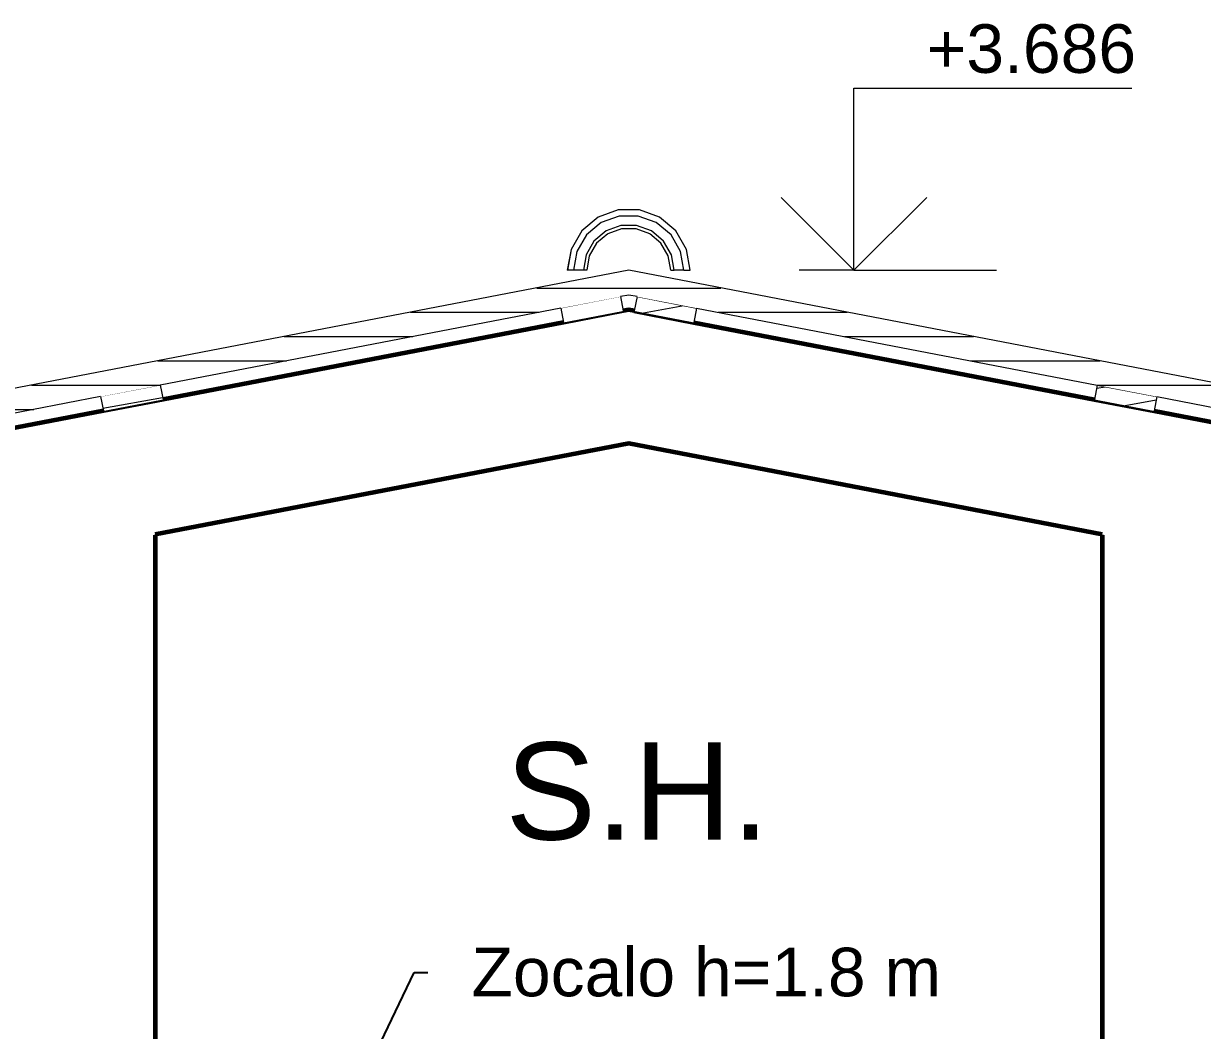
# Model space of a CAD drawing. Header units: metres. Extents: x -41 to 412, y -15 to 25.
# Drawn here: x 272.166 to 274.593, y -12.499 to -10.426 of the extents above; entities that cross this region are included whole.
import ezdxf

# ---------------------------------------------------------------- set-up
doc = ezdxf.new("R2010")
doc.units = ezdxf.units.M
doc.header["$MEASUREMENT"] = 0
doc.set_wipeout_variables(frame=1)
doc.linetypes.add('Wipeout_Contour', pattern=[1, 0, -1])
for name, color, linetype in [('Annotation - Label', 7, 'Continuous'), ('Dimensioning - General', 7, 'Continuous'), ('Interior - Furniture', 7, 'Continuous'), ('Shell - Roof', 7, 'Continuous'), ('Structural - Bearing', 7, 'Continuous')]:
    doc.layers.add(name, color=color, linetype=linetype)
doc.styles.add('GENERATED_STYLE_2', font='arial.ttf')
doc.dimstyles.new('GENERATED_STYLE__6', dxfattribs={"dimtxt": 0.18, "dimasz": 0.1368, "dimexe": 0.18, "dimexo": 0.0625, "dimgap": 0.09, "dimtad": 0, "dimtih": 1, "dimtoh": 1, "dimdec": 4, "dimzin": 0, "dimdsep": 46, "dimcen": 0.09, "dimadec": 0, "dimazin": 0, "dimtfac": 1, "dimtdec": 4, "dimtmove": 0, "dimatfit": 3, "dimldrblk": 'ARROWHEAD_11', "dimfxl": 1, "dimtolj": 1, "dimtzin": 0, "dimarcsym": 0})
pattern_1 = [(10, (288.27439, -14.62055), (-0.00781417, 0.04431635), [])]

# ---------------------------------------------------------------- blocks, each defined once
blk = doc.blocks.new('ARROWHEAD_11')
at = {"color": 0, "linetype": 'Continuous', "lineweight": 0}
blk.add_line((0, 0), (-1, 0), dxfattribs=at)
at = {"color": 0, "linetype": 'Continuous', "lineweight": 0, "const_width": 0.25, "flags": 128}
blk.add_lwpolyline([(-0.125, 0, 1), (0.125, 0, 1)], format="xyb", close=True, dxfattribs=at)

msp = doc.modelspace()

# ---------------------------------------------------------------- linework, layer by layer
at = {"layer": 'Dimensioning - General', "color": 7, "linetype": 'Continuous', "lineweight": 13}
msp.add_line((273.8755, -10.5591), (274.4479, -10.5591), dxfattribs=at)

# ---------------------------------------------------------------- texts
at = {"layer": 'Dimensioning - General', "color": 5, "lineweight": 25, "insert": (274.0255, -10.5291), "char_height": 0.1, "attachment_point": 7, "style": 'GENERATED_STYLE_2'}
msp.add_mtext('\\A1;+3.686', dxfattribs=at)

# ---------------------------------------------------------------- wipeouts: each hides what was drawn before it
at = {"color": 254, "linetype": 'Wipeout_Contour', "lineweight": 0, "ltscale": 3011.698942}
msp.add_wipeout([(272.437, -11.478), (272.437, -12.8206), (273.337, -12.8206), (273.337, -13.4206), (274.387, -13.4206), (274.387, -13.0406), (273.482, -13.0406), (273.482, -12.5406), (274.387, -12.5406), (274.387, -11.478), (273.412, -11.2906)], dxfattribs=at).dxf.layer = 'Structural - Bearing'

# ---------------------------------------------------------------- next in the draw order: wipeouts: each hides what was drawn before it
at = {"color": 254, "linetype": 'Wipeout_Contour', "lineweight": 0, "ltscale": 1362.757456}
msp.add_wipeout([(272.137, -11.5357), (272.137, -14.6206), (272.437, -14.6206), (272.437, -14.3106), (272.437, -11.478)], dxfattribs=at).dxf.layer = 'Structural - Bearing'
at = {"color": 254, "linetype": 'Wipeout_Contour', "lineweight": 0, "ltscale": 1374.692754}
msp.add_wipeout([(274.387, -14.3106), (274.387, -14.6206), (274.687, -14.6206), (274.687, -11.5357), (274.387, -11.478)], dxfattribs=at).dxf.layer = 'Structural - Bearing'

# ---------------------------------------------------------------- next in the draw order: linework, layer by layer
at = {"layer": 'Structural - Bearing', "color": 7, "linetype": 'Continuous', "lineweight": 60}
for p, q in [((272.437, -11.478), (272.437, -13.4206)), ((274.387, -11.478), (274.387, -13.4206))]:
    msp.add_line(p, q, dxfattribs=at)

# ---------------------------------------------------------------- next in the draw order: wipeouts: each hides what was drawn before it
at = {"color": 254, "linetype": 'Wipeout_Contour', "lineweight": 0, "ltscale": 1642.06352}
msp.add_wipeout([(273.412, -11.0156), (267.592, -12.1345), (267.592, -12.4094), (273.412, -11.2906), (279.232, -12.4094), (279.232, -12.1345)], dxfattribs=at).dxf.layer = 'Shell - Roof'

# ---------------------------------------------------------------- next in the draw order: linework, layer by layer
at = {"layer": 'Shell - Roof', "color": 7, "linetype": 'Continuous', "lineweight": 60}
for p, q in [((273.4006, -11.0178), (273.2779, -11.0414)), ((273.4233, -11.0178), (273.5461, -11.0414)), ((273.2779, -11.0414), (272.453, -11.2)), ((273.5461, -11.0414), (274.371, -11.2)), ((272.453, -11.2), (272.3302, -11.2236)), ((274.371, -11.2), (274.4937, -11.2236)), ((272.3302, -11.2236), (271.5053, -11.3821)), ((274.4937, -11.2236), (275.3186, -11.3821))]:
    msp.add_line(p, q, dxfattribs=at)
at = {"layer": 'Shell - Roof', "color": 7, "linetype": 'Continuous', "lineweight": 60, "flags": 128}
for points in [[(273.4233, -11.0178), (273.412, -11.0156), (273.4006, -11.0178)], [(274.387, -11.478), (273.412, -11.2906), (272.437, -11.478)]]:
    msp.add_lwpolyline(points, dxfattribs=at)

# ---------------------------------------------------------------- next in the draw order: texts
at = {"layer": 'Annotation - Label', "color": 5, "linetype": 'Continuous', "lineweight": 25, "insert": (273.0882, -12.3791), "char_height": 0.1, "attachment_point": 4, "style": 'GENERATED_STYLE_2'}
msp.add_mtext('\\A1;Zocalo h=1.8 m', dxfattribs=at)

# ---------------------------------------------------------------- next in the draw order: leaders
at = {"layer": 'Annotation - Label', "color": 151, "linetype": 'Continuous', "lineweight": 20, "true_color": 0x80c2ff, "annotation_type": 0, "has_hookline": 1, "hookline_direction": 0, "text_width": 0.955}
msp.add_leader([(272.6976, -12.9465), (272.9704, -12.3791), (272.9982, -12.3791)], dimstyle='GENERATED_STYLE__6', dxfattribs=at)

# ---------------------------------------------------------------- next in the draw order: wipeouts: each hides what was drawn before it
at = {"color": 254, "linetype": 'Wipeout_Contour', "lineweight": 0, "ltscale": 1094.233942}
msp.add_wipeout([(273.2779, -11.0414), (273.4006, -11.0178), (273.395, -10.9883), (273.2722, -11.0119)], dxfattribs=at).dxf.layer = 'Interior - Furniture'
at = {"color": 254, "linetype": 'Wipeout_Contour', "lineweight": 0, "ltscale": 1094.838123}
msp.add_wipeout([(273.5461, -11.0414), (273.5518, -11.0119), (273.429, -10.9883), (273.4233, -11.0178)], dxfattribs=at).dxf.layer = 'Interior - Furniture'
at = {"color": 254, "linetype": 'Wipeout_Contour', "lineweight": 0, "ltscale": 1090.476125}
msp.add_wipeout([(272.3302, -11.2236), (272.453, -11.2), (272.4473, -11.1705), (272.3246, -11.1941)], dxfattribs=at).dxf.layer = 'Interior - Furniture'
at = {"color": 254, "linetype": 'Wipeout_Contour', "lineweight": 0, "ltscale": 1098.655117}
msp.add_wipeout([(274.4937, -11.2236), (274.4994, -11.1941), (274.3767, -11.1705), (274.371, -11.2)], dxfattribs=at).dxf.layer = 'Interior - Furniture'

# ---------------------------------------------------------------- next in the draw order: hatches: boundary and pattern name
at = {"layer": 'Interior - Furniture', "linetype": 'Continuous', "lineweight": 13, "true_color": 0xbf927d}
h = msp.add_hatch(dxfattribs=at)
h.set_pattern_fill('WOOD_0001', color=33, style=0, pattern_type=2)
h.set_pattern_definition(pattern_1)
h.paths.add_polyline_path([(273.2779, -11.0414), (273.4006, -11.0178), (273.395, -10.9883), (273.2722, -11.0119)])
h = msp.add_hatch(dxfattribs=at)
h.set_pattern_fill('WOOD_0001', color=33, style=0, pattern_type=2)
h.set_pattern_definition(pattern_1)
h.paths.add_polyline_path([(273.5461, -11.0414), (273.5518, -11.0119), (273.429, -10.9883), (273.4233, -11.0178)])
h = msp.add_hatch(dxfattribs=at)
h.set_pattern_fill('WOOD_0001', color=33, style=0, pattern_type=2)
h.set_pattern_definition(pattern_1)
h.paths.add_polyline_path([(272.3302, -11.2236), (272.453, -11.2), (272.4473, -11.1705), (272.3246, -11.1941)])
h = msp.add_hatch(dxfattribs=at)
h.set_pattern_fill('WOOD_0001', color=33, style=0, pattern_type=2)
h.set_pattern_definition(pattern_1)
h.paths.add_polyline_path([(274.4937, -11.2236), (274.4994, -11.1941), (274.3767, -11.1705), (274.371, -11.2)])

# ---------------------------------------------------------------- next in the draw order: linework, layer by layer
at = {"layer": 'Interior - Furniture', "color": 104, "linetype": 'Continuous', "lineweight": 20, "true_color": 0x029e21}
for p, q in [((273.395, -10.9883), (273.2722, -11.0119)), ((273.395, -10.9883), (273.4006, -11.0178)), ((273.429, -10.9883), (273.4233, -11.0178)), ((273.429, -10.9883), (273.5518, -11.0119)), ((273.2722, -11.0119), (273.2779, -11.0414)), ((273.5518, -11.0119), (273.5461, -11.0414)), ((272.4473, -11.1705), (272.3246, -11.1941)), ((272.4473, -11.1705), (272.453, -11.2)), ((274.3767, -11.1705), (274.371, -11.2)), ((274.3767, -11.1705), (274.4994, -11.1941)), ((272.3246, -11.1941), (272.3302, -11.2236)), ((274.4994, -11.1941), (274.4937, -11.2236))]:
    msp.add_line(p, q, dxfattribs=at)

# ---------------------------------------------------------------- next in the draw order: wipeouts: each hides what was drawn before it
at = {"color": 254, "linetype": 'Wipeout_Contour', "lineweight": 0, "ltscale": 1642.020782}
msp.add_wipeout([(273.412, -10.9341), (267.542, -12.0626), (267.542, -12.1135), (273.412, -10.9851), (279.282, -12.1135), (279.282, -12.0626)], dxfattribs=at).dxf.layer = 'Shell - Roof'

# ---------------------------------------------------------------- next in the draw order: hatches: boundary and pattern name
at = {"layer": 'Shell - Roof', "linetype": 'Continuous', "lineweight": 13, "true_color": 0xbf8080}
h = msp.add_hatch(dxfattribs=at)
h.set_pattern_fill('ROOF_TILE_0001', color=23, style=0, pattern_type=2)
h.set_pattern_definition([(0, (288.27439, -14.62055), (0, 0.05), [])])
h.paths.add_polyline_path([(273.412, -10.9341), (267.542, -12.0626), (267.542, -12.1135), (273.412, -10.9851), (279.282, -12.1135), (279.282, -12.0626)])

# ---------------------------------------------------------------- next in the draw order: linework, layer by layer
at = {"layer": 'Dimensioning - General', "color": 7, "linetype": 'Continuous', "lineweight": 13}
for p, q in [((273.8755, -10.9341), (273.8755, -10.5591)), ((273.8755, -10.9341), (273.7255, -10.7841)), ((274.0255, -10.7841), (273.8755, -10.9341))]:
    msp.add_line(p, q, dxfattribs=at)
at = {"layer": 'Dimensioning - General', "color": 151, "linetype": 'Continuous', "lineweight": 20, "true_color": 0x80c2ff}
for q in [(273.763, -10.9341), (274.169, -10.9341)]:
    msp.add_line((273.8755, -10.9341), q, dxfattribs=at)
at = {"layer": 'Shell - Roof', "color": 7, "linetype": 'Continuous', "lineweight": 13}
for p, q in [((273.2722, -11.0119), (272.4473, -11.1705)), ((273.5518, -11.0119), (274.3767, -11.1705)), ((272.3246, -11.1941), (271.4997, -11.3527)), ((274.4994, -11.1941), (275.3243, -11.3527))]:
    msp.add_line(p, q, dxfattribs=at)
at = {"layer": 'Shell - Roof', "color": 7, "linetype": 'Continuous', "lineweight": 13, "flags": 128}
for points in [[(279.282, -12.0626), (273.412, -10.9341), (267.542, -12.0626)], [(273.429, -10.9883), (273.412, -10.9851), (273.395, -10.9883)]]:
    msp.add_lwpolyline(points, dxfattribs=at)

# ---------------------------------------------------------------- next in the draw order: texts
at = {"layer": 'Annotation - Label', "color": 7, "linetype": 'Continuous', "lineweight": 13, "insert": (273.1582, -11.9058), "char_height": 0.2, "attachment_point": 1, "style": 'GENERATED_STYLE_2'}
msp.add_mtext('\\A1;S.H.', dxfattribs=at)

# ---------------------------------------------------------------- next in the draw order: wipeouts: each hides what was drawn before it
at = {"color": 254, "linetype": 'Wipeout_Contour', "lineweight": 0, "ltscale": 1095.028989}
msp.add_wipeout([(273.5187, -10.8953), (273.5255, -10.9341), (273.5384, -10.9341), (273.5308, -10.8909)], dxfattribs=at).dxf.layer = 'Interior - Furniture'
at = {"color": 254, "linetype": 'Wipeout_Contour', "lineweight": 0, "ltscale": 1094.858418}
msp.add_wipeout([(273.4933, -10.9046), (273.4985, -10.9341), (273.4986, -10.9341), (273.4934, -10.9045)], dxfattribs=at).dxf.layer = 'Interior - Furniture'

# ---------------------------------------------------------------- next in the draw order: wipeouts: each hides what was drawn before it
at = {"color": 254, "linetype": 'Wipeout_Contour', "lineweight": 0, "ltscale": 1094.813529}
msp.add_wipeout([(273.4782, -10.8785), (273.4933, -10.9046), (273.4934, -10.9045), (273.4783, -10.8785)], dxfattribs=at).dxf.layer = 'Interior - Furniture'

# ---------------------------------------------------------------- next in the draw order: wipeouts: each hides what was drawn before it
at = {"color": 254, "linetype": 'Wipeout_Contour', "lineweight": 0, "ltscale": 1094.733868}
msp.add_wipeout([(273.4552, -10.8592), (273.4782, -10.8785), (273.4783, -10.8785), (273.4553, -10.8591)], dxfattribs=at).dxf.layer = 'Interior - Furniture'
at = {"color": 254, "linetype": 'Wipeout_Contour', "lineweight": 0, "ltscale": 1094.90787}
msp.add_wipeout([(273.4999, -10.9022), (273.4934, -10.9045), (273.4986, -10.9341), (273.5055, -10.9341)], dxfattribs=at).dxf.layer = 'Interior - Furniture'

# ---------------------------------------------------------------- next in the draw order: linework, layer by layer
at = {"layer": 'Interior - Furniture', "color": 104, "linetype": 'Continuous', "lineweight": 13, "true_color": 0x029e21}
for p, q in [((273.4985, -10.9341), (273.4986, -10.9341)), ((273.4986, -10.9341), (273.5055, -10.9341))]:
    msp.add_line(p, q, dxfattribs=at)

# ---------------------------------------------------------------- next in the draw order: wipeouts: each hides what was drawn before it
at = {"color": 254, "linetype": 'Wipeout_Contour', "lineweight": 0, "ltscale": 1094.629038}
msp.add_wipeout([(273.427, -10.849), (273.4552, -10.8592), (273.4553, -10.8591), (273.427, -10.8489)], dxfattribs=at).dxf.layer = 'Interior - Furniture'
at = {"color": 254, "linetype": 'Wipeout_Contour', "lineweight": 0, "ltscale": 1094.882131}
msp.add_wipeout([(273.4783, -10.8785), (273.4934, -10.9045), (273.4999, -10.9022), (273.4836, -10.874)], dxfattribs=at).dxf.layer = 'Interior - Furniture'

# ---------------------------------------------------------------- next in the draw order: wipeouts: each hides what was drawn before it
at = {"color": 254, "linetype": 'Wipeout_Contour', "lineweight": 0, "ltscale": 1094.510401}
msp.add_wipeout([(273.397, -10.849), (273.427, -10.849), (273.427, -10.8489), (273.3969, -10.8489)], dxfattribs=at).dxf.layer = 'Interior - Furniture'
at = {"color": 254, "linetype": 'Wipeout_Contour', "lineweight": 0, "ltscale": 1094.807897}
msp.add_wipeout([(273.4587, -10.8531), (273.4553, -10.8591), (273.4783, -10.8785), (273.4836, -10.874)], dxfattribs=at).dxf.layer = 'Interior - Furniture'
at = {"color": 254, "linetype": 'Wipeout_Contour', "lineweight": 0, "ltscale": 1094.996944}
msp.add_wipeout([(273.5088, -10.8529), (273.499, -10.8612), (273.5187, -10.8953), (273.5308, -10.8909)], dxfattribs=at).dxf.layer = 'Interior - Furniture'

# ---------------------------------------------------------------- next in the draw order: linework, layer by layer
at = {"layer": 'Interior - Furniture', "color": 104, "linetype": 'Continuous', "lineweight": 13, "true_color": 0x029e21}
for p, q in [((273.4933, -10.9046), (273.4782, -10.8785)), ((273.4985, -10.9341), (273.4933, -10.9046))]:
    msp.add_line(p, q, dxfattribs=at)

# ---------------------------------------------------------------- next in the draw order: wipeouts: each hides what was drawn before it
at = {"color": 254, "linetype": 'Wipeout_Contour', "lineweight": 0, "ltscale": 1094.393412}
msp.add_wipeout([(273.3687, -10.8592), (273.397, -10.849), (273.3969, -10.8489), (273.3687, -10.8591)], dxfattribs=at).dxf.layer = 'Interior - Furniture'
at = {"color": 254, "linetype": 'Wipeout_Contour', "lineweight": 0, "ltscale": 1094.704279}
msp.add_wipeout([(273.4282, -10.842), (273.427, -10.8489), (273.4553, -10.8591), (273.4587, -10.8531)], dxfattribs=at).dxf.layer = 'Interior - Furniture'
at = {"color": 254, "linetype": 'Wipeout_Contour', "lineweight": 0, "ltscale": 1095.011629}
msp.add_wipeout([(273.5308, -10.8909), (273.5384, -10.9341), (273.5385, -10.9341), (273.5309, -10.8909)], dxfattribs=at).dxf.layer = 'Interior - Furniture'

# ---------------------------------------------------------------- next in the draw order: linework, layer by layer
at = {"layer": 'Interior - Furniture', "color": 104, "linetype": 'Continuous', "lineweight": 20, "true_color": 0x029e21}
msp.add_line((273.5255, -10.9341), (273.5055, -10.9341), dxfattribs=at)
at = {"layer": 'Interior - Furniture', "color": 104, "linetype": 'Continuous', "lineweight": 13, "true_color": 0x029e21}
for p, q in [((273.5255, -10.9341), (273.5384, -10.9341)), ((273.5384, -10.9341), (273.5385, -10.9341))]:
    msp.add_line(p, q, dxfattribs=at)

# ---------------------------------------------------------------- next in the draw order: wipeouts: each hides what was drawn before it
at = {"color": 254, "linetype": 'Wipeout_Contour', "lineweight": 0, "ltscale": 1094.900989}
msp.add_wipeout([(273.4752, -10.8247), (273.4687, -10.8358), (273.499, -10.8612), (273.5088, -10.8529)], dxfattribs=at).dxf.layer = 'Interior - Furniture'
at = {"color": 254, "linetype": 'Wipeout_Contour', "lineweight": 0, "ltscale": 1094.509853}
msp.add_wipeout([(273.4282, -10.842), (273.3957, -10.842), (273.3969, -10.8489), (273.427, -10.8489)], dxfattribs=at).dxf.layer = 'Interior - Furniture'
at = {"color": 254, "linetype": 'Wipeout_Contour', "lineweight": 0, "ltscale": 1094.29332}
msp.add_wipeout([(273.3457, -10.8785), (273.3687, -10.8592), (273.3687, -10.8591), (273.3456, -10.8785)], dxfattribs=at).dxf.layer = 'Interior - Furniture'

# ---------------------------------------------------------------- next in the draw order: linework, layer by layer
at = {"layer": 'Interior - Furniture', "color": 104, "linetype": 'Continuous', "lineweight": 13, "true_color": 0x029e21}
msp.add_line((273.4552, -10.8592), (273.427, -10.849), dxfattribs=at)

# ---------------------------------------------------------------- next in the draw order: wipeouts: each hides what was drawn before it
at = {"color": 254, "linetype": 'Wipeout_Contour', "lineweight": 0, "ltscale": 1094.765823}
msp.add_wipeout([(273.4339, -10.8097), (273.4317, -10.8223), (273.4687, -10.8358), (273.4752, -10.8247)], dxfattribs=at).dxf.layer = 'Interior - Furniture'
at = {"color": 254, "linetype": 'Wipeout_Contour', "lineweight": 0, "ltscale": 1094.319226}
msp.add_wipeout([(273.3652, -10.8531), (273.3687, -10.8591), (273.3969, -10.8489), (273.3957, -10.842)], dxfattribs=at).dxf.layer = 'Interior - Furniture'
at = {"color": 254, "linetype": 'Wipeout_Contour', "lineweight": 0, "ltscale": 1094.946043}
msp.add_wipeout([(273.5088, -10.8529), (273.5308, -10.8909), (273.5309, -10.8909), (273.5089, -10.8528)], dxfattribs=at).dxf.layer = 'Interior - Furniture'
at = {"color": 254, "linetype": 'Wipeout_Contour', "lineweight": 0, "ltscale": 1094.220888}
msp.add_wipeout([(273.3307, -10.9046), (273.3457, -10.8785), (273.3456, -10.8785), (273.3306, -10.9045)], dxfattribs=at).dxf.layer = 'Interior - Furniture'

# ---------------------------------------------------------------- next in the draw order: linework, layer by layer
at = {"layer": 'Interior - Furniture', "color": 104, "linetype": 'Continuous', "lineweight": 13, "true_color": 0x029e21}
for p, q in [((273.427, -10.849), (273.397, -10.849)), ((273.5385, -10.9341), (273.5309, -10.8909))]:
    msp.add_line(p, q, dxfattribs=at)

# ---------------------------------------------------------------- next in the draw order: wipeouts: each hides what was drawn before it
at = {"color": 254, "linetype": 'Wipeout_Contour', "lineweight": 0, "ltscale": 1094.505193}
msp.add_wipeout([(273.4339, -10.8097), (273.39, -10.8097), (273.3923, -10.8223), (273.4317, -10.8223)], dxfattribs=at).dxf.layer = 'Interior - Furniture'
at = {"color": 254, "linetype": 'Wipeout_Contour', "lineweight": 0, "ltscale": 1094.829672}
msp.add_wipeout([(273.4752, -10.8247), (273.5088, -10.8529), (273.5089, -10.8528), (273.4752, -10.8246)], dxfattribs=at).dxf.layer = 'Interior - Furniture'
at = {"color": 254, "linetype": 'Wipeout_Contour', "lineweight": 0, "ltscale": 1094.22205}
msp.add_wipeout([(273.3403, -10.874), (273.3456, -10.8785), (273.3687, -10.8591), (273.3652, -10.8531)], dxfattribs=at).dxf.layer = 'Interior - Furniture'
at = {"color": 254, "linetype": 'Wipeout_Contour', "lineweight": 0, "ltscale": 1094.184879}
msp.add_wipeout([(273.3255, -10.9341), (273.3307, -10.9046), (273.3306, -10.9045), (273.3254, -10.9341)], dxfattribs=at).dxf.layer = 'Interior - Furniture'

# ---------------------------------------------------------------- next in the draw order: linework, layer by layer
at = {"layer": 'Interior - Furniture', "color": 104, "linetype": 'Continuous', "lineweight": 13, "true_color": 0x029e21}
for p, q in [((273.397, -10.849), (273.3687, -10.8592)), ((273.4782, -10.8785), (273.4552, -10.8592)), ((273.5309, -10.8909), (273.5089, -10.8528))]:
    msp.add_line(p, q, dxfattribs=at)

# ---------------------------------------------------------------- next in the draw order: wipeouts: each hides what was drawn before it
at = {"color": 254, "linetype": 'Wipeout_Contour', "lineweight": 0, "ltscale": 1094.249631}
msp.add_wipeout([(273.39, -10.8097), (273.3488, -10.8247), (273.3552, -10.8358), (273.3923, -10.8223)], dxfattribs=at).dxf.layer = 'Interior - Furniture'
at = {"color": 254, "linetype": 'Wipeout_Contour', "lineweight": 0, "ltscale": 1094.676537}
msp.add_wipeout([(273.4339, -10.8097), (273.4752, -10.8247), (273.4752, -10.8246), (273.434, -10.8096)], dxfattribs=at).dxf.layer = 'Interior - Furniture'
at = {"color": 254, "linetype": 'Wipeout_Contour', "lineweight": 0, "ltscale": 1094.156381}
msp.add_wipeout([(273.3241, -10.9022), (273.3306, -10.9045), (273.3456, -10.8785), (273.3403, -10.874)], dxfattribs=at).dxf.layer = 'Interior - Furniture'

# ---------------------------------------------------------------- next in the draw order: linework, layer by layer
at = {"layer": 'Interior - Furniture', "color": 104, "linetype": 'Continuous', "lineweight": 13, "true_color": 0x029e21}
msp.add_line((273.5089, -10.8528), (273.4752, -10.8246), dxfattribs=at)

# ---------------------------------------------------------------- next in the draw order: wipeouts: each hides what was drawn before it
at = {"color": 254, "linetype": 'Wipeout_Contour', "lineweight": 0, "ltscale": 1094.12297}
msp.add_wipeout([(273.3488, -10.8247), (273.3152, -10.8529), (273.325, -10.8612), (273.3552, -10.8358)], dxfattribs=at).dxf.layer = 'Interior - Furniture'
at = {"color": 254, "linetype": 'Wipeout_Contour', "lineweight": 0, "ltscale": 1094.504182}
msp.add_wipeout([(273.39, -10.8097), (273.4339, -10.8097), (273.434, -10.8096), (273.39, -10.8096)], dxfattribs=at).dxf.layer = 'Interior - Furniture'
at = {"color": 254, "linetype": 'Wipeout_Contour', "lineweight": 0, "ltscale": 1094.140812}
msp.add_wipeout([(273.3185, -10.9341), (273.3254, -10.9341), (273.3306, -10.9045), (273.3241, -10.9022)], dxfattribs=at).dxf.layer = 'Interior - Furniture'

# ---------------------------------------------------------------- next in the draw order: linework, layer by layer
at = {"layer": 'Interior - Furniture', "color": 104, "linetype": 'Continuous', "lineweight": 13, "true_color": 0x029e21}
for p, q in [((273.4752, -10.8246), (273.434, -10.8096)), ((273.3254, -10.9341), (273.3185, -10.9341)), ((273.3255, -10.9341), (273.3254, -10.9341))]:
    msp.add_line(p, q, dxfattribs=at)

# ---------------------------------------------------------------- next in the draw order: wipeouts: each hides what was drawn before it
at = {"color": 254, "linetype": 'Wipeout_Contour', "lineweight": 0, "ltscale": 1094.334207}
msp.add_wipeout([(273.3488, -10.8247), (273.39, -10.8097), (273.39, -10.8096), (273.3487, -10.8246)], dxfattribs=at).dxf.layer = 'Interior - Furniture'
at = {"color": 254, "linetype": 'Wipeout_Contour', "lineweight": 0, "ltscale": 1094.03851}
msp.add_wipeout([(273.3152, -10.8529), (273.2932, -10.8909), (273.3053, -10.8953), (273.325, -10.8612)], dxfattribs=at).dxf.layer = 'Interior - Furniture'

# ---------------------------------------------------------------- next in the draw order: linework, layer by layer
at = {"layer": 'Interior - Furniture', "color": 104, "linetype": 'Continuous', "lineweight": 13, "true_color": 0x029e21}
for p, q in [((273.434, -10.8096), (273.39, -10.8096)), ((273.3457, -10.8785), (273.3307, -10.9046)), ((273.3307, -10.9046), (273.3255, -10.9341))]:
    msp.add_line(p, q, dxfattribs=at)

# ---------------------------------------------------------------- next in the draw order: wipeouts: each hides what was drawn before it
at = {"color": 254, "linetype": 'Wipeout_Contour', "lineweight": 0, "ltscale": 1094.187945}
msp.add_wipeout([(273.3152, -10.8529), (273.3488, -10.8247), (273.3487, -10.8246), (273.3151, -10.8528)], dxfattribs=at).dxf.layer = 'Interior - Furniture'
at = {"color": 254, "linetype": 'Wipeout_Contour', "lineweight": 0, "ltscale": 1094.020197}
msp.add_wipeout([(273.2856, -10.9341), (273.2985, -10.9341), (273.3053, -10.8953), (273.2932, -10.8909)], dxfattribs=at).dxf.layer = 'Interior - Furniture'

# ---------------------------------------------------------------- next in the draw order: linework, layer by layer
at = {"layer": 'Interior - Furniture', "color": 104, "linetype": 'Continuous', "lineweight": 13, "true_color": 0x029e21}
for p, q in [((273.39, -10.8096), (273.3487, -10.8246)), ((273.3687, -10.8592), (273.3457, -10.8785))]:
    msp.add_line(p, q, dxfattribs=at)

# ---------------------------------------------------------------- next in the draw order: wipeouts: each hides what was drawn before it
at = {"color": 254, "linetype": 'Wipeout_Contour', "lineweight": 0, "ltscale": 1094.082101}
msp.add_wipeout([(273.2931, -10.8909), (273.2932, -10.8909), (273.3152, -10.8529), (273.3151, -10.8528)], dxfattribs=at).dxf.layer = 'Interior - Furniture'

# ---------------------------------------------------------------- next in the draw order: linework, layer by layer
at = {"layer": 'Interior - Furniture', "color": 104, "linetype": 'Continuous', "lineweight": 13, "true_color": 0x029e21}
msp.add_line((273.3487, -10.8246), (273.3151, -10.8528), dxfattribs=at)
at = {"layer": 'Interior - Furniture', "color": 104, "linetype": 'Continuous', "lineweight": 20, "true_color": 0x029e21, "flags": 128}
msp.add_lwpolyline([(273.5055, -10.9341), (273.4999, -10.9022), (273.4836, -10.874), (273.4587, -10.8531), (273.4282, -10.842), (273.3957, -10.842), (273.3652, -10.8531), (273.3403, -10.874), (273.3241, -10.9022), (273.3185, -10.9341)], dxfattribs=at)

# ---------------------------------------------------------------- next in the draw order: wipeouts: each hides what was drawn before it
at = {"color": 254, "linetype": 'Wipeout_Contour', "lineweight": 0, "ltscale": 1094.029466}
msp.add_wipeout([(273.2856, -10.9341), (273.2932, -10.8909), (273.2931, -10.8909), (273.2855, -10.9341)], dxfattribs=at).dxf.layer = 'Interior - Furniture'

# ---------------------------------------------------------------- next in the draw order: linework, layer by layer
at = {"layer": 'Interior - Furniture', "color": 104, "linetype": 'Continuous', "lineweight": 13, "true_color": 0x029e21}
for p, q in [((273.3151, -10.8528), (273.2931, -10.8909)), ((273.2931, -10.8909), (273.2855, -10.9341)), ((273.2856, -10.9341), (273.2855, -10.9341)), ((273.2985, -10.9341), (273.2856, -10.9341))]:
    msp.add_line(p, q, dxfattribs=at)
at = {"layer": 'Interior - Furniture', "color": 104, "linetype": 'Continuous', "lineweight": 20, "true_color": 0x029e21}
msp.add_line((273.3185, -10.9341), (273.2985, -10.9341), dxfattribs=at)
at = {"layer": 'Interior - Furniture', "color": 104, "linetype": 'Continuous', "lineweight": 20, "true_color": 0x029e21, "flags": 128}
msp.add_lwpolyline([(273.5255, -10.9341), (273.5187, -10.8953), (273.499, -10.8612), (273.4687, -10.8358), (273.4317, -10.8223), (273.3923, -10.8223), (273.3552, -10.8358), (273.325, -10.8612), (273.3053, -10.8953), (273.2985, -10.9341)], dxfattribs=at)

doc.saveas('drawing.dxf')
